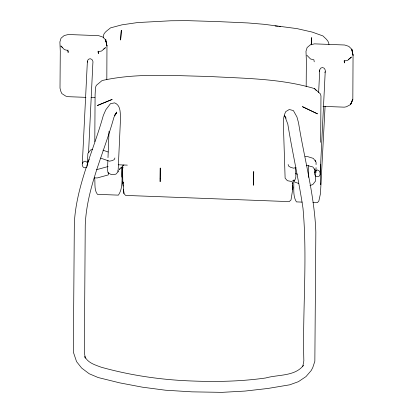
<?xml version="1.0" encoding="UTF-8"?>
<svg xmlns="http://www.w3.org/2000/svg" width="413" height="413" viewBox="0 0 413 413"><rect width="100%" height="100%" fill="white"/><g stroke="black" fill="none" stroke-linecap="round" stroke-linejoin="round"><path stroke-width="0.62" d="M87.344 166.331L87.871 153.497L90.648 149.94L92.486 149.506M94.794 141.654L95.098 94.845L95.506 87.448L96.301 85.377L102.099 80.535C136.744 72.755 172.753 75.816 207.971 76.41C243.598 78.465 280.055 78.3 314.505 88.599L320.395 93.885L320.973 96.007L320.658 142.299M106.822 79.709L106.967 45.998L105.707 39.911L102.692 37L98.604 35.657L68.357 34.511L64.196 35.539L61.026 38.213L59.89 41.935L60.277 51.119L60.004 88.145L60.85 91.402L61.867 93.596L65.853 96.162L67.913 96.673L85.93 97.354M122.558 167.755L122.806 181.637L123.957 193.63L125.609 195.411L289.208 201.621L290.995 199.969L292.987 187.631L292.585 185.225M306.178 86.637L306.369 60.463L305.976 51.279L307.117 47.557L310.287 44.878L314.443 43.855L344.69 45.002L348.779 46.344L351.799 49.255L353.053 55.342L352.836 99.265L350.575 104.556L346.311 106.812L344.246 107.163L323.007 106.358M316.012 172.495L316.048 167.632M316.069 164.591L316.09 162.159L313.364 158.396L307.876 156.682L305.13 156.579M320.493 164.57L320.787 184.647L320.323 183.176M328.975 44.563C329.053 40.872 325.253 38.352 322.94 35.936L312.233 32.095L297.03 28.621L264.341 24.321L247.929 22.947L217.739 21.59L187.44 20.65L170.858 20.769L137.555 22.565L121.825 24.863L110.529 27.872C107.488 30.567 102.574 32.916 103.322 37.733M107.891 160.177L107.514 169.795L108.02 172.82L111.35 174.611L115.862 174.193L118.077 171.808L120.493 118.872C120.126 113.224 121.092 105.547 114.669 102.873L110.524 103.627L105.857 109.729L103.322 115.433C93.421 151.091 76.384 185.514 74.335 222.989L73.344 352.098L76.565 361.633L81.671 368.071L89.193 373.744L98.103 377.523L119.724 382.866L142.382 387.172L165.396 390.202L191.973 391.854L221.993 392.35L245.033 391.07L267.743 388.488L289.776 384.802L298.392 381.684L305.992 376.589L311.195 370.544L312.739 367.647L314.851 361.267L315.842 232.158C314.551 195.173 304.366 159.217 298.542 122.842L296.952 116.987L293.375 110.57L289.27 109.502L285.734 111.624L284.567 114.334L283.705 117.901L283.406 125.056L285.115 178.148L287.371 180.703L291.449 181.452L294.99 179.918L295.863 176.945L295.62 167.301M107.994 157.611L109.022 131.324M122.615 167.265C121.262 176.098 123.709 187.476 118.392 195.137L97.427 194.342C93.916 189.748 95.377 183.233 94.66 177.827M87.386 61.181L82.316 163.822M318.645 92.553L319.724 70.003M325.217 71.717L320.142 174.358M87.984 162.412L88.057 161.163M88.563 152.402L92.873 62.895A7.837 4.899 3.3 0 0 92.548 60.515L91.867 59.41L90.153 58.703L88.428 59.281L87.737 60.334A7.837 4.899 3.3 0 0 87.293 62.182M108.397 172.474L108.252 174.926L97.231 177.951L94.479 177.848M294.645 180.161L294.541 181.999L298.584 183.418M314.654 172.644L314.871 168.891M315.305 161.385L315.377 160.136M325.088 106.244L320.467 193.614L318.836 201.028L317.396 202.69L312.946 202.525M311.216 44.594L311.722 37.604L311.206 44.805M123.069 182.303L122.94 183.424L123.141 182.169M302.781 366.408L303.849 360.848C302.466 310.018 307.587 258.93 302.987 208.214C298.733 180.027 292.352 152.201 287.794 124.05L284.542 115.557L286.163 118.232M68.031 51.233L68.145 52.482L67.918 49.988M114.912 157.952L114.21 159.645L112.14 160.647L109.388 161.189L100.726 158.138M351.788 101.81L352.836 99.265L350.575 104.556L351.546 102.357M119.785 168.638L119.388 169.562L123.89 164.999L122.501 166.016M303.509 365.273C295.032 376.563 277.856 374.446 265.714 377.978C241.409 381.416 216.846 381.968 192.344 381.008C161.56 379.934 130.911 375.515 101.226 367.214C95.145 364.932 87.726 362.872 84.804 356.445M87.375 162.072L89.358 159.532M116.678 112.842L114.592 115.439L116.745 112.026L113.88 117.447C104.061 153.12 86.813 187.471 85.243 225.013L84.34 352.516L85.331 358.148L84.851 357.038M351.582 56.989L347.638 60.391L344.127 60.954L344.478 62.972L344.251 60.479M103.684 49.054L105.491 47.645L101.546 51.047L98.041 51.61L98.387 53.628L98.165 51.135M348.412 59.451L351.127 57.34M309.941 185.463L312.739 184.626L315.517 181.07L315.594 170.739L312.873 166.976L306.281 165.215M108.134 166.516L97.726 169.371L96.627 169.33M296.059 167.508L293.607 168.179L290.866 167.43L288.811 166.274L288.135 164.529M86.756 167.435L85.037 167.802L83.323 167.306L82.641 166.207A7.837 4.899 3.3 0 1 82.667 162.975L83.359 161.927L85.083 161.127L86.797 162.056L87.479 163.156A7.837 4.899 3.3 0 1 87.814 164.033M91.077 97.551L94.938 97.7M118.195 164.782L127.328 165.128M120.802 167.735L123.275 167.833M302.146 202.112L296.426 201.895C292.404 195.592 294.381 187.151 293.597 180.016M275.053 25.988L277.608 26.22M278.821 26.329L280.763 26.504M67.794 50.463L64.428 49.637L60.809 45.951L62.533 47.49M295.61 173.625L297.345 174.234M102.951 150.167L108.149 151.999M314.505 88.599L316.234 90.437M306.9 55.296L310.519 58.982L313.885 59.802L314.231 61.826M105.707 39.911L106.967 45.998L106.115 41.718M292.187 182.82L292.389 184.022M117.875 170.595L118.077 171.808M123.957 193.63L123.513 189.19L123.699 191.198M292.616 188.602L292.729 189.872L292.507 182.278M123.182 186.124L122.806 181.637M121.789 177.089L121.463 167.311M308.248 165.463L308.754 177.383M324.866 72.564A7.837 4.899 3.3 0 0 324.886 69.338L324.21 68.233L322.496 67.52L320.772 68.104L320.075 69.152A7.837 4.899 3.3 0 0 319.714 71.511M160.156 178.323L160.146 181.715L160.234 167.988L160.156 178.323M253.639 181.87L253.628 185.261L253.716 171.54L253.639 181.87M121.314 30.371L120.622 39.906L121.314 30.371M105.8 39.503L105.666 41.346L105.8 39.503M315.702 170.745L315.005 171.798A7.837 4.899 3.3 0 0 314.98 175.024L315.661 176.129L317.375 176.625L319.099 176.258L319.796 175.21A7.837 4.899 3.3 0 0 319.817 171.978L319.141 170.879L317.427 169.95L315.702 170.745M112.088 99.456L97.447 105.475L112.088 99.456M317.416 113.823L302.497 106.683L317.416 113.823M352.201 51.062L351.799 49.255L353.053 55.342L352.201 51.062"/></g></svg>
